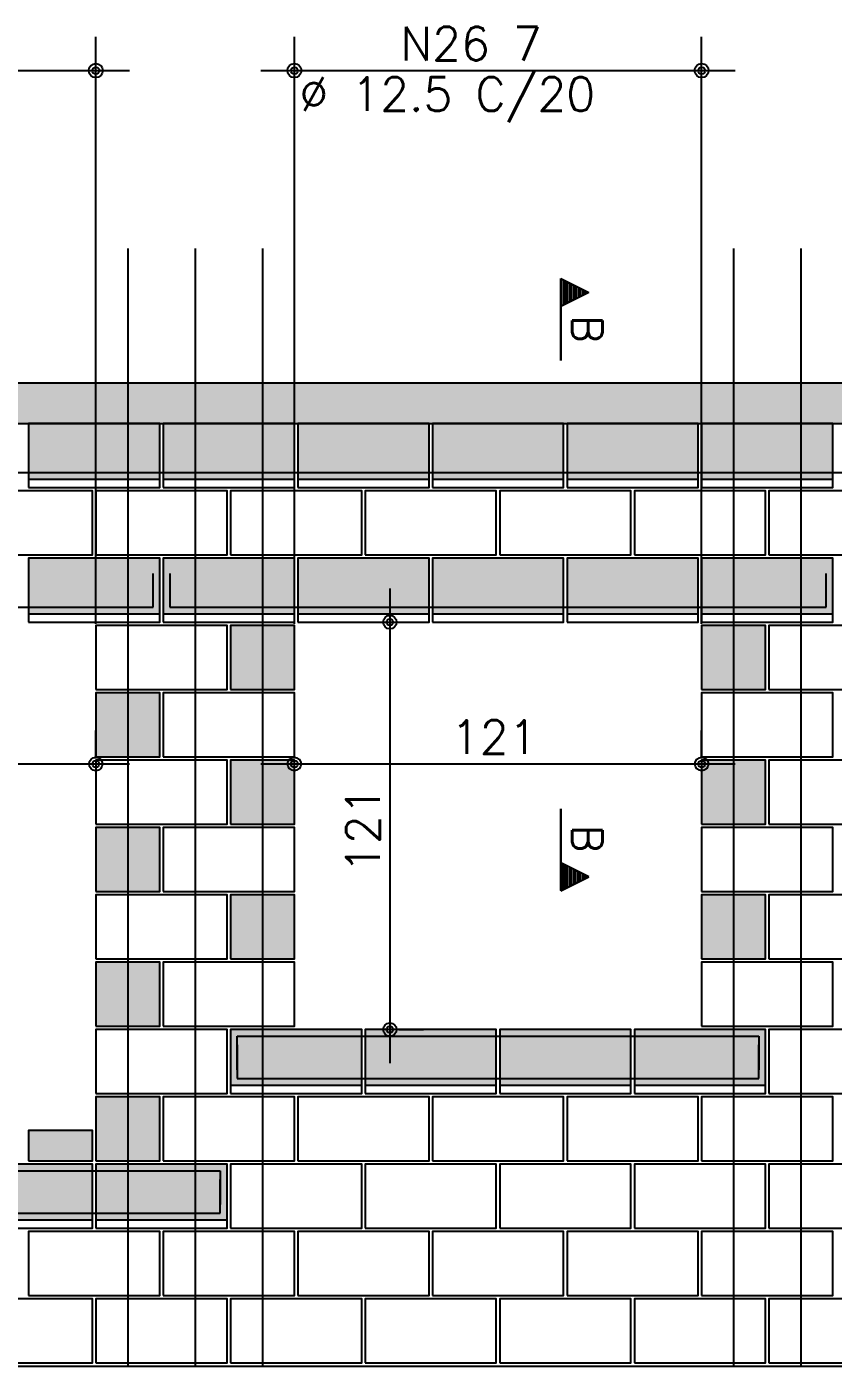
# Model space of a CAD drawing. Extents: x -2 to 121, y -2 to 61.
# Drawn here: x 29.86 to 34.65, y 26.98 to 34.93 of the extents above; entities that cross this region are included whole.
import ezdxf

# ---------------------------------------------------------------- set-up
doc = ezdxf.new("R2010")
doc.units = 0
doc.header["$MEASUREMENT"] = 0
for name, color, linetype in [('PENA_01', 1, 'CONTINUOUS'), ('PENA_02', 2, 'CONTINUOUS'), ('PENA_03', 3, 'CONTINUOUS'), ('PENA_05', 5, 'CONTINUOUS'), ('PENA_09', 254, 'CONTINUOUS'), ('PENA_11', 252, 'CONTINUOUS'), ('PENA_23', 50, 'CONTINUOUS')]:
    doc.layers.add(name, color=color, linetype=linetype)
doc.styles.get("Standard").update_dxf_attribs({"font": 'ROMANS.SHX'})

msp = doc.modelspace()

# ---------------------------------------------------------------- linework, layer by layer
at = {"layer": 'PENA_01', "linetype": 'Continuous'}
for p, q in [((30.271821, 31.387547), (30.271821, 34.874768)), ((31.451821, 31.387547), (31.451821, 34.874768)), ((33.871821, 31.387547), (33.871821, 34.874768)), ((27.251821, 34.674768), (30.471821, 34.674768)), ((31.251821, 34.674768), (34.071821, 34.674768)), ((29.871821, 32.247547), (30.651821, 32.247547)), ((30.671821, 32.247547), (31.451821, 32.247547)), ((31.471821, 32.247547), (32.251821, 32.247547)), ((32.271821, 32.247547), (33.051821, 32.247547)), ((33.071821, 32.247547), (33.851821, 32.247547)), ((33.871821, 32.247547), (34.651821, 32.247547)), ((32.019318, 31.597547), (32.019318, 28.777547)), ((29.871821, 31.447547), (30.651821, 31.447547)), ((30.671821, 31.447547), (31.451821, 31.447547)), ((31.471821, 31.447547), (32.251821, 31.447547)), ((32.271821, 31.447547), (33.051821, 31.447547)), ((33.071821, 31.447547), (33.851821, 31.447547)), ((33.871821, 31.447547), (34.651821, 31.447547)), ((32.061821, 31.397547), (32.219318, 31.397547)), ((30.271821, 30.587547), (30.271821, 30.755157)), ((31.451821, 30.587547), (31.451821, 30.755157)), ((33.871821, 30.587547), (33.871821, 30.755157)), ((27.251821, 30.555157), (30.471821, 30.555157)), ((31.251821, 30.555157), (34.071821, 30.555157)), ((32.071821, 28.977547), (32.219318, 28.977547)), ((31.071821, 28.647547), (31.851821, 28.647547)), ((31.871821, 28.647547), (32.651821, 28.647547)), ((32.671821, 28.647547), (33.451821, 28.647547)), ((33.471821, 28.647547), (34.251821, 28.647547)), ((29.471821, 27.847547), (30.251821, 27.847547)), ((30.271821, 27.847547), (31.051821, 27.847547))]:
    msp.add_line(p, q, dxfattribs=at)
at = {"layer": 'PENA_02', "linetype": 'Continuous'}
msp.add_line((6.771821, 26.977547), (62.951821, 26.977547), dxfattribs=at)
for points in [[(6.771821, 32.817547), (6.771821, 32.577547), (47.251821, 32.577547), (47.251821, 31.397547), (54.051821, 31.397547), (54.051821, 32.577547), (55.671821, 32.577547), (55.671821, 31.397547), (62.271821, 31.397547), (62.271821, 32.577547), (62.951821, 32.577547), (62.951821, 32.817547), (6.771821, 32.817547)], [(29.871821, 32.197547), (30.651821, 32.197547), (30.651821, 32.577547), (29.871821, 32.577547), (29.871821, 32.197547)], [(30.671821, 32.197547), (31.451821, 32.197547), (31.451821, 32.577547), (30.671821, 32.577547), (30.671821, 32.197547)], [(31.471821, 32.197547), (32.251821, 32.197547), (32.251821, 32.577547), (31.471821, 32.577547), (31.471821, 32.197547)], [(32.271821, 32.197547), (33.051821, 32.197547), (33.051821, 32.577547), (32.271821, 32.577547), (32.271821, 32.197547)], [(33.071821, 32.197547), (33.851821, 32.197547), (33.851821, 32.577547), (33.071821, 32.577547), (33.071821, 32.197547)], [(33.871821, 32.197547), (34.651821, 32.197547), (34.651821, 32.577547), (33.871821, 32.577547), (33.871821, 32.197547)], [(29.471821, 31.797547), (30.251821, 31.797547), (30.251821, 32.177547), (29.471821, 32.177547), (29.471821, 31.797547)], [(30.271821, 31.797547), (31.051821, 31.797547), (31.051821, 32.177547), (30.271821, 32.177547), (30.271821, 31.797547)], [(31.071821, 31.797547), (31.851821, 31.797547), (31.851821, 32.177547), (31.071821, 32.177547), (31.071821, 31.797547)], [(31.871821, 31.797547), (32.651821, 31.797547), (32.651821, 32.177547), (31.871821, 32.177547), (31.871821, 31.797547)], [(32.671821, 31.797547), (33.451821, 31.797547), (33.451821, 32.177547), (32.671821, 32.177547), (32.671821, 31.797547)], [(33.471821, 31.797547), (34.251821, 31.797547), (34.251821, 32.177547), (33.471821, 32.177547), (33.471821, 31.797547)], [(34.271821, 31.797547), (35.051821, 31.797547), (35.051821, 32.177547), (34.271821, 32.177547), (34.271821, 31.797547)], [(29.871821, 31.397547), (30.651821, 31.397547), (30.651821, 31.777547), (29.871821, 31.777547), (29.871821, 31.397547)], [(30.671821, 31.397547), (31.451821, 31.397547), (31.451821, 31.777547), (30.671821, 31.777547), (30.671821, 31.397547)], [(31.471821, 31.397547), (32.251821, 31.397547), (32.251821, 31.777547), (31.471821, 31.777547), (31.471821, 31.397547)], [(32.271821, 31.397547), (33.051821, 31.397547), (33.051821, 31.777547), (32.271821, 31.777547), (32.271821, 31.397547)], [(33.071821, 31.397547), (33.851821, 31.397547), (33.851821, 31.777547), (33.071821, 31.777547), (33.071821, 31.397547)], [(33.871821, 31.397547), (34.651821, 31.397547), (34.651821, 31.777547), (33.871821, 31.777547), (33.871821, 31.397547)], [(30.271821, 30.997547), (31.051821, 30.997547), (31.051821, 31.377547), (30.271821, 31.377547), (30.271821, 30.997547)], [(31.071821, 30.997547), (31.451821, 30.997547), (31.451821, 31.377547), (31.071821, 31.377547), (31.071821, 30.997547)], [(33.871821, 30.997547), (34.251821, 30.997547), (34.251821, 31.377547), (33.871821, 31.377547), (33.871821, 30.997547)], [(34.271821, 30.997547), (35.051821, 30.997547), (35.051821, 31.377547), (34.271821, 31.377547), (34.271821, 30.997547)], [(30.271821, 30.597547), (30.651821, 30.597547), (30.651821, 30.977547), (30.271821, 30.977547), (30.271821, 30.597547)], [(30.671821, 30.597547), (31.451821, 30.597547), (31.451821, 30.977547), (30.671821, 30.977547), (30.671821, 30.597547)], [(33.871821, 30.597547), (34.651821, 30.597547), (34.651821, 30.977547), (33.871821, 30.977547), (33.871821, 30.597547)], [(30.271821, 30.197547), (31.051821, 30.197547), (31.051821, 30.577547), (30.271821, 30.577547), (30.271821, 30.197547)], [(31.071821, 30.197547), (31.451821, 30.197547), (31.451821, 30.577547), (31.071821, 30.577547), (31.071821, 30.197547)], [(33.871821, 30.197547), (34.251821, 30.197547), (34.251821, 30.577547), (33.871821, 30.577547), (33.871821, 30.197547)], [(34.271821, 30.197547), (35.051821, 30.197547), (35.051821, 30.577547), (34.271821, 30.577547), (34.271821, 30.197547)], [(30.271821, 29.797547), (30.651821, 29.797547), (30.651821, 30.177547), (30.271821, 30.177547), (30.271821, 29.797547)], [(30.671821, 29.797547), (31.451821, 29.797547), (31.451821, 30.177547), (30.671821, 30.177547), (30.671821, 29.797547)], [(33.871821, 29.797547), (34.651821, 29.797547), (34.651821, 30.177547), (33.871821, 30.177547), (33.871821, 29.797547)], [(30.271821, 29.397547), (31.051821, 29.397547), (31.051821, 29.777547), (30.271821, 29.777547), (30.271821, 29.397547)], [(31.071821, 29.397547), (31.451821, 29.397547), (31.451821, 29.777547), (31.071821, 29.777547), (31.071821, 29.397547)], [(33.871821, 29.397547), (34.251821, 29.397547), (34.251821, 29.777547), (33.871821, 29.777547), (33.871821, 29.397547)], [(34.271821, 29.397547), (35.051821, 29.397547), (35.051821, 29.777547), (34.271821, 29.777547), (34.271821, 29.397547)], [(30.271821, 28.997547), (30.651821, 28.997547), (30.651821, 29.377547), (30.271821, 29.377547), (30.271821, 28.997547)], [(30.671821, 28.997547), (31.451821, 28.997547), (31.451821, 29.377547), (30.671821, 29.377547), (30.671821, 28.997547)], [(33.871821, 28.997547), (34.651821, 28.997547), (34.651821, 29.377547), (33.871821, 29.377547), (33.871821, 28.997547)], [(30.271821, 28.597547), (31.051821, 28.597547), (31.051821, 28.977547), (30.271821, 28.977547), (30.271821, 28.597547)], [(31.071821, 28.597547), (31.851821, 28.597547), (31.851821, 28.977547), (31.071821, 28.977547), (31.071821, 28.597547)], [(31.871821, 28.597547), (32.651821, 28.597547), (32.651821, 28.977547), (31.871821, 28.977547), (31.871821, 28.597547)], [(32.671821, 28.597547), (33.451821, 28.597547), (33.451821, 28.977547), (32.671821, 28.977547), (32.671821, 28.597547)], [(33.471821, 28.597547), (34.251821, 28.597547), (34.251821, 28.977547), (33.471821, 28.977547), (33.471821, 28.597547)], [(34.271821, 28.597547), (35.051821, 28.597547), (35.051821, 28.977547), (34.271821, 28.977547), (34.271821, 28.597547)], [(30.271821, 28.197547), (30.651821, 28.197547), (30.651821, 28.577547), (30.271821, 28.577547), (30.271821, 28.197547)], [(30.671821, 28.197547), (31.451821, 28.197547), (31.451821, 28.577547), (30.671821, 28.577547), (30.671821, 28.197547)], [(31.471821, 28.197547), (32.251821, 28.197547), (32.251821, 28.577547), (31.471821, 28.577547), (31.471821, 28.197547)], [(32.271821, 28.197547), (33.051821, 28.197547), (33.051821, 28.577547), (32.271821, 28.577547), (32.271821, 28.197547)], [(33.071821, 28.197547), (33.851821, 28.197547), (33.851821, 28.577547), (33.071821, 28.577547), (33.071821, 28.197547)], [(33.871821, 28.197547), (34.651821, 28.197547), (34.651821, 28.577547), (33.871821, 28.577547), (33.871821, 28.197547)], [(29.871821, 28.197547), (30.251821, 28.197547), (30.251821, 28.377547), (29.871821, 28.377547), (29.871821, 28.197547)], [(29.471821, 27.797547), (30.251821, 27.797547), (30.251821, 28.177547), (29.471821, 28.177547), (29.471821, 27.797547)], [(30.271821, 27.797547), (31.051821, 27.797547), (31.051821, 28.177547), (30.271821, 28.177547), (30.271821, 27.797547)], [(31.071821, 27.797547), (31.851821, 27.797547), (31.851821, 28.177547), (31.071821, 28.177547), (31.071821, 27.797547)], [(31.871821, 27.797547), (32.651821, 27.797547), (32.651821, 28.177547), (31.871821, 28.177547), (31.871821, 27.797547)], [(32.671821, 27.797547), (33.451821, 27.797547), (33.451821, 28.177547), (32.671821, 28.177547), (32.671821, 27.797547)], [(33.471821, 27.797547), (34.251821, 27.797547), (34.251821, 28.177547), (33.471821, 28.177547), (33.471821, 27.797547)], [(34.271821, 27.797547), (35.051821, 27.797547), (35.051821, 28.177547), (34.271821, 28.177547), (34.271821, 27.797547)], [(29.871821, 27.397547), (30.651821, 27.397547), (30.651821, 27.777547), (29.871821, 27.777547), (29.871821, 27.397547)], [(30.671821, 27.397547), (31.451821, 27.397547), (31.451821, 27.777547), (30.671821, 27.777547), (30.671821, 27.397547)], [(31.471821, 27.397547), (32.251821, 27.397547), (32.251821, 27.777547), (31.471821, 27.777547), (31.471821, 27.397547)], [(32.271821, 27.397547), (33.051821, 27.397547), (33.051821, 27.777547), (32.271821, 27.777547), (32.271821, 27.397547)], [(33.071821, 27.397547), (33.851821, 27.397547), (33.851821, 27.777547), (33.071821, 27.777547), (33.071821, 27.397547)], [(33.871821, 27.397547), (34.651821, 27.397547), (34.651821, 27.777547), (33.871821, 27.777547), (33.871821, 27.397547)], [(29.471821, 26.997547), (30.251821, 26.997547), (30.251821, 27.377547), (29.471821, 27.377547), (29.471821, 26.997547)], [(30.271821, 26.997547), (31.051821, 26.997547), (31.051821, 27.377547), (30.271821, 27.377547), (30.271821, 26.997547)], [(31.071821, 26.997547), (31.851821, 26.997547), (31.851821, 27.377547), (31.071821, 27.377547), (31.071821, 26.997547)], [(31.871821, 26.997547), (32.651821, 26.997547), (32.651821, 27.377547), (31.871821, 27.377547), (31.871821, 26.997547)], [(32.671821, 26.997547), (33.451821, 26.997547), (33.451821, 27.377547), (32.671821, 27.377547), (32.671821, 26.997547)], [(33.471821, 26.997547), (34.251821, 26.997547), (34.251821, 27.377547), (33.471821, 27.377547), (33.471821, 26.997547)], [(34.271821, 26.997547), (35.051821, 26.997547), (35.051821, 27.377547), (34.271821, 27.377547), (34.271821, 26.997547)]]:
    msp.add_lwpolyline(points, dxfattribs=at)
for centre, radius in [((30.271821, 34.674768), 0.041625), ((30.271821, 34.674768), 0.02075), ((31.451821, 34.674768), 0.041625), ((31.451821, 34.674768), 0.02075), ((33.871821, 34.674768), 0.041625), ((33.871821, 34.674768), 0.02075), ((32.019318, 31.397547), 0.04), ((32.019318, 31.397547), 0.02), ((30.271821, 30.555157), 0.04), ((30.271821, 30.555157), 0.02), ((31.451821, 30.555157), 0.04), ((31.451821, 30.555157), 0.02), ((33.871821, 30.555157), 0.04), ((33.871821, 30.555157), 0.02), ((32.019318, 28.977547), 0.04), ((32.019318, 28.977547), 0.02)]:
    msp.add_circle(centre, radius, dxfattribs=at)
at = {"layer": 'PENA_03', "linetype": 'Continuous'}
for p, q in [((33.035339, 32.952654), (33.035339, 33.439036)), ((33.035339, 33.439036), (33.201272, 33.35607)), ((33.036034, 33.437908), (33.199711, 33.35607)), ((33.036035, 33.437908), (33.036035, 33.274231)), ((33.048103, 33.432654), (33.048103, 33.279485)), ((33.060867, 33.426272), (33.060867, 33.285867)), ((33.201272, 33.35607), (33.036034, 33.273451)), ((33.199711, 33.35607), (33.036035, 33.274231)), ((33.073631, 33.41989), (33.073631, 33.292249)), ((33.086395, 33.413508), (33.086395, 33.298631)), ((33.099159, 33.407126), (33.099159, 33.305013)), ((33.111923, 33.400744), (33.111923, 33.311395)), ((33.124687, 33.394362), (33.124687, 33.317777)), ((33.137451, 33.38798), (33.137451, 33.324159)), ((33.150215, 33.381598), (33.150215, 33.330541)), ((33.162979, 33.375216), (33.162979, 33.336923)), ((33.175744, 33.368834), (33.175744, 33.343305)), ((33.188508, 33.362452), (33.188508, 33.349688)), ((33.036035, 33.273451), (33.036035, 32.952654)), ((31.861821, 31.397547), (31.861821, 31.397547)), ((30.271821, 31.187547), (30.271821, 31.187547)), ((31.451821, 31.187547), (31.451821, 31.187547)), ((33.871821, 31.187547), (33.871821, 31.187547)), ((30.271821, 30.387547), (30.271821, 30.387547)), ((31.451821, 30.387547), (31.451821, 30.387547)), ((33.871821, 30.387547), (33.871821, 30.387547)), ((33.035339, 30.28898), (33.035339, 29.802598)), ((33.036035, 29.968183), (33.036035, 30.28898)), ((33.201272, 29.885564), (33.036034, 29.968183)), ((33.036035, 29.803726), (33.036035, 29.967403)), ((33.199711, 29.885564), (33.036035, 29.967403)), ((33.048103, 29.80898), (33.048103, 29.962149)), ((33.060867, 29.815362), (33.060867, 29.955767)), ((33.073631, 29.821744), (33.073631, 29.949385)), ((33.086395, 29.828126), (33.086395, 29.943003)), ((33.099159, 29.834508), (33.099159, 29.936621)), ((33.111923, 29.84089), (33.111923, 29.930239)), ((33.124687, 29.847272), (33.124687, 29.923857)), ((33.035339, 29.802598), (33.201272, 29.885564)), ((33.036034, 29.803726), (33.199711, 29.885564)), ((33.137451, 29.853654), (33.137451, 29.917475)), ((33.150215, 29.860036), (33.150215, 29.911093)), ((33.162979, 29.866418), (33.162979, 29.904711)), ((33.175744, 29.8728), (33.175744, 29.898329)), ((33.188508, 29.879182), (33.188508, 29.891946)), ((31.871821, 28.977547), (31.871821, 28.977547))]:
    msp.add_line(p, q, dxfattribs=at)
at = {"layer": 'PENA_05', "linetype": 'Continuous'}
for p, q in [((26.861821, 32.287547), (47.651821, 32.287547)), ((30.611821, 31.487547), (30.611821, 31.687547)), ((30.711821, 31.687547), (30.711821, 31.487547)), ((34.611821, 31.487547), (34.611821, 31.687547)), ((26.811821, 31.487547), (30.611821, 31.487547)), ((30.711821, 31.487547), (34.611821, 31.487547)), ((31.111821, 28.737547), (31.111821, 28.937547)), ((31.111821, 28.937547), (34.211821, 28.937547)), ((31.111821, 28.887547), (31.111821, 28.687547)), ((34.211821, 28.937547), (34.211821, 28.737547)), ((34.211821, 28.687547), (34.211821, 28.887547)), ((31.111821, 28.687547), (34.211821, 28.687547)), ((27.211821, 28.137547), (31.011821, 28.137547)), ((31.011821, 28.137547), (31.011821, 27.937547)), ((31.011821, 27.887547), (31.011821, 28.087547)), ((27.211821, 27.887547), (31.011821, 27.887547))]:
    msp.add_line(p, q, dxfattribs=at)
for points in [[(30.461821, 33.617547), (30.461821, 26.977547)], [(30.861821, 33.617547), (30.861821, 26.977547)], [(31.261821, 33.617547), (31.261821, 26.977547)], [(34.061821, 33.617547), (34.061821, 26.977547)], [(34.461821, 33.617547), (34.461821, 26.977547)]]:
    msp.add_lwpolyline(points, dxfattribs=at)
at = {"layer": 'PENA_09', "linetype": 'Continuous'}
for points in [[(29.871821, 32.247547), (30.651821, 32.247547), (30.651821, 32.577547), (29.871821, 32.577547), (29.871821, 32.247547)], [(30.671821, 32.247547), (31.451821, 32.247547), (31.451821, 32.577547), (30.671821, 32.577547), (30.671821, 32.247547)], [(31.471821, 32.247547), (32.251821, 32.247547), (32.251821, 32.577547), (31.471821, 32.577547), (31.471821, 32.247547)], [(32.271821, 32.247547), (33.051821, 32.247547), (33.051821, 32.577547), (32.271821, 32.577547), (32.271821, 32.247547)], [(33.071821, 32.247547), (33.851821, 32.247547), (33.851821, 32.577547), (33.071821, 32.577547), (33.071821, 32.247547)], [(33.871821, 32.247547), (34.651821, 32.247547), (34.651821, 32.577547), (33.871821, 32.577547), (33.871821, 32.247547)], [(29.871821, 31.447547), (30.651821, 31.447547), (30.651821, 31.777547), (29.871821, 31.777547), (29.871821, 31.447547)], [(30.671821, 31.447547), (31.451821, 31.447547), (31.451821, 31.777547), (30.671821, 31.777547), (30.671821, 31.447547)], [(31.471821, 31.447547), (32.251821, 31.447547), (32.251821, 31.777547), (31.471821, 31.777547), (31.471821, 31.447547)], [(32.271821, 31.447547), (33.051821, 31.447547), (33.051821, 31.777547), (32.271821, 31.777547), (32.271821, 31.447547)], [(33.071821, 31.447547), (33.851821, 31.447547), (33.851821, 31.777547), (33.071821, 31.777547), (33.071821, 31.447547)], [(33.871821, 31.447547), (34.651821, 31.447547), (34.651821, 31.777547), (33.871821, 31.777547), (33.871821, 31.447547)], [(31.071821, 28.647547), (31.851821, 28.647547), (31.851821, 28.977547), (31.071821, 28.977547), (31.071821, 28.647547)], [(31.871821, 28.647547), (32.651821, 28.647547), (32.651821, 28.977547), (31.871821, 28.977547), (31.871821, 28.647547)], [(32.671821, 28.647547), (33.451821, 28.647547), (33.451821, 28.977547), (32.671821, 28.977547), (32.671821, 28.647547)], [(33.471821, 28.647547), (34.251821, 28.647547), (34.251821, 28.977547), (33.471821, 28.977547), (33.471821, 28.647547)], [(29.471821, 27.847547), (30.251821, 27.847547), (30.251821, 28.177547), (29.471821, 28.177547), (29.471821, 27.847547)], [(30.271821, 27.847547), (31.051821, 27.847547), (31.051821, 28.177547), (30.271821, 28.177547), (30.271821, 27.847547)]]:
    msp.add_lwpolyline(points, dxfattribs=at)
for points in [[(29.871821, 32.247547), (30.651821, 32.247547), (30.651821, 32.577547)], [(29.871821, 32.247547), (30.651821, 32.577547), (29.871821, 32.577547)], [(29.871821, 32.247547), (29.871821, 32.577547), (29.871821, 32.247547)], [(30.671821, 32.247547), (31.451821, 32.247547), (31.451821, 32.577547)], [(30.671821, 32.247547), (31.451821, 32.577547), (30.671821, 32.577547)], [(30.671821, 32.247547), (30.671821, 32.577547), (30.671821, 32.247547)], [(31.471821, 32.247547), (32.251821, 32.247547), (32.251821, 32.577547)], [(31.471821, 32.247547), (32.251821, 32.577547), (31.471821, 32.577547)], [(31.471821, 32.247547), (31.471821, 32.577547), (31.471821, 32.247547)], [(32.271821, 32.247547), (33.051821, 32.247547), (33.051821, 32.577547)], [(32.271821, 32.247547), (33.051821, 32.577547), (32.271821, 32.577547)], [(32.271821, 32.247547), (32.271821, 32.577547), (32.271821, 32.247547)], [(33.071821, 32.247547), (33.851821, 32.247547), (33.851821, 32.577547)], [(33.071821, 32.247547), (33.851821, 32.577547), (33.071821, 32.577547)], [(33.071821, 32.247547), (33.071821, 32.577547), (33.071821, 32.247547)], [(33.871821, 32.247547), (34.651821, 32.247547), (34.651821, 32.577547)], [(33.871821, 32.247547), (34.651821, 32.577547), (33.871821, 32.577547)], [(33.871821, 32.247547), (33.871821, 32.577547), (33.871821, 32.247547)], [(29.871821, 31.447547), (30.651821, 31.447547), (30.651821, 31.777547)], [(29.871821, 31.447547), (30.651821, 31.777547), (29.871821, 31.777547)], [(29.871821, 31.447547), (29.871821, 31.777547), (29.871821, 31.447547)], [(30.671821, 31.447547), (31.451821, 31.447547), (31.451821, 31.777547)], [(30.671821, 31.447547), (31.451821, 31.777547), (30.671821, 31.777547)], [(30.671821, 31.447547), (30.671821, 31.777547), (30.671821, 31.447547)], [(31.471821, 31.447547), (32.251821, 31.447547), (32.251821, 31.777547)], [(31.471821, 31.447547), (32.251821, 31.777547), (31.471821, 31.777547)], [(31.471821, 31.447547), (31.471821, 31.777547), (31.471821, 31.447547)], [(32.271821, 31.447547), (33.051821, 31.447547), (33.051821, 31.777547)], [(32.271821, 31.447547), (33.051821, 31.777547), (32.271821, 31.777547)], [(32.271821, 31.447547), (32.271821, 31.777547), (32.271821, 31.447547)], [(33.071821, 31.447547), (33.851821, 31.447547), (33.851821, 31.777547)], [(33.071821, 31.447547), (33.851821, 31.777547), (33.071821, 31.777547)], [(33.071821, 31.447547), (33.071821, 31.777547), (33.071821, 31.447547)], [(33.871821, 31.447547), (34.651821, 31.447547), (34.651821, 31.777547)], [(33.871821, 31.447547), (34.651821, 31.777547), (33.871821, 31.777547)], [(33.871821, 31.447547), (33.871821, 31.777547), (33.871821, 31.447547)], [(31.071821, 28.647547), (31.851821, 28.647547), (31.851821, 28.977547)], [(31.071821, 28.647547), (31.851821, 28.977547), (31.071821, 28.977547)], [(31.071821, 28.647547), (31.071821, 28.977547), (31.071821, 28.647547)], [(31.871821, 28.647547), (32.651821, 28.647547), (32.651821, 28.977547)], [(31.871821, 28.647547), (32.651821, 28.977547), (31.871821, 28.977547)], [(31.871821, 28.647547), (31.871821, 28.977547), (31.871821, 28.647547)], [(32.671821, 28.647547), (33.451821, 28.647547), (33.451821, 28.977547)], [(32.671821, 28.647547), (33.451821, 28.977547), (32.671821, 28.977547)], [(32.671821, 28.647547), (32.671821, 28.977547), (32.671821, 28.647547)], [(33.471821, 28.647547), (34.251821, 28.647547), (34.251821, 28.977547)], [(33.471821, 28.647547), (34.251821, 28.977547), (33.471821, 28.977547)], [(33.471821, 28.647547), (33.471821, 28.977547), (33.471821, 28.647547)], [(29.471821, 27.847547), (30.251821, 27.847547), (30.251821, 28.177547)], [(29.471821, 27.847547), (30.251821, 28.177547), (29.471821, 28.177547)], [(30.271821, 27.847547), (31.051821, 27.847547), (31.051821, 28.177547)], [(30.271821, 27.847547), (31.051821, 28.177547), (30.271821, 28.177547)], [(30.271821, 27.847547), (30.271821, 28.177547), (30.271821, 27.847547)]]:
    msp.add_solid(points, dxfattribs=at)
at = {"layer": 'PENA_11', "linetype": 'Continuous'}
for points in [[(62.951821, 32.817547), (6.771821, 32.817547), (6.771821, 32.577547)], [(62.951821, 32.817547), (6.771821, 32.577547), (47.251821, 32.577547)]]:
    msp.add_solid(points, dxfattribs=at)
at = {"layer": 'PENA_23', "linetype": 'Continuous'}
for points in [[(31.071821, 30.997547), (31.451821, 30.997547), (31.451821, 31.377547), (31.071821, 31.377547), (31.071821, 30.997547)], [(33.871821, 30.997547), (34.251821, 30.997547), (34.251821, 31.377547), (33.871821, 31.377547), (33.871821, 30.997547)], [(30.271821, 30.597547), (30.651821, 30.597547), (30.651821, 30.977547), (30.271821, 30.977547), (30.271821, 30.597547)], [(31.071821, 30.197547), (31.451821, 30.197547), (31.451821, 30.577547), (31.071821, 30.577547), (31.071821, 30.197547)], [(33.871821, 30.197547), (34.251821, 30.197547), (34.251821, 30.577547), (33.871821, 30.577547), (33.871821, 30.197547)], [(30.271821, 29.797547), (30.651821, 29.797547), (30.651821, 30.177547), (30.271821, 30.177547), (30.271821, 29.797547)], [(31.071821, 29.397547), (31.451821, 29.397547), (31.451821, 29.777547), (31.071821, 29.777547), (31.071821, 29.397547)], [(33.871821, 29.397547), (34.251821, 29.397547), (34.251821, 29.777547), (33.871821, 29.777547), (33.871821, 29.397547)], [(30.271821, 28.997547), (30.651821, 28.997547), (30.651821, 29.377547), (30.271821, 29.377547), (30.271821, 28.997547)], [(30.271821, 28.197547), (30.651821, 28.197547), (30.651821, 28.577547), (30.271821, 28.577547), (30.271821, 28.197547)], [(29.871821, 28.197547), (30.251821, 28.197547), (30.251821, 28.377547), (29.871821, 28.377547), (29.871821, 28.197547)]]:
    msp.add_lwpolyline(points, dxfattribs=at)
for points in [[(31.071821, 30.997547), (31.451821, 30.997547), (31.451821, 31.377547)], [(31.071821, 30.997547), (31.451821, 31.377547), (31.071821, 31.377547)], [(31.071821, 30.997547), (31.071821, 31.377547), (31.071821, 30.997547)], [(33.871821, 30.997547), (34.251821, 30.997547), (34.251821, 31.377547)], [(33.871821, 30.997547), (34.251821, 31.377547), (33.871821, 31.377547)], [(33.871821, 30.997547), (33.871821, 31.377547), (33.871821, 30.997547)], [(30.271821, 30.597547), (30.651821, 30.597547), (30.651821, 30.977547)], [(30.271821, 30.597547), (30.651821, 30.977547), (30.271821, 30.977547)], [(30.271821, 30.597547), (30.271821, 30.977547), (30.271821, 30.597547)], [(31.071821, 30.197547), (31.451821, 30.197547), (31.451821, 30.577547)], [(31.071821, 30.197547), (31.451821, 30.577547), (31.071821, 30.577547)], [(31.071821, 30.197547), (31.071821, 30.577547), (31.071821, 30.197547)], [(33.871821, 30.197547), (34.251821, 30.197547), (34.251821, 30.577547)], [(33.871821, 30.197547), (34.251821, 30.577547), (33.871821, 30.577547)], [(33.871821, 30.197547), (33.871821, 30.577547), (33.871821, 30.197547)], [(30.271821, 29.797547), (30.651821, 29.797547), (30.651821, 30.177547)], [(30.271821, 29.797547), (30.651821, 30.177547), (30.271821, 30.177547)], [(30.271821, 29.797547), (30.271821, 30.177547), (30.271821, 29.797547)], [(31.071821, 29.397547), (31.451821, 29.397547), (31.451821, 29.777547)], [(31.071821, 29.397547), (31.451821, 29.777547), (31.071821, 29.777547)], [(31.071821, 29.397547), (31.071821, 29.777547), (31.071821, 29.397547)], [(33.871821, 29.397547), (34.251821, 29.397547), (34.251821, 29.777547)], [(33.871821, 29.397547), (34.251821, 29.777547), (33.871821, 29.777547)], [(33.871821, 29.397547), (33.871821, 29.777547), (33.871821, 29.397547)], [(30.271821, 28.997547), (30.651821, 28.997547), (30.651821, 29.377547)], [(30.271821, 28.997547), (30.651821, 29.377547), (30.271821, 29.377547)], [(30.271821, 28.997547), (30.271821, 29.377547), (30.271821, 28.997547)], [(30.271821, 28.197547), (30.651821, 28.197547), (30.651821, 28.577547)], [(30.271821, 28.197547), (30.651821, 28.577547), (30.271821, 28.577547)], [(30.271821, 28.197547), (30.271821, 28.577547), (30.271821, 28.197547)], [(29.871821, 28.197547), (30.251821, 28.197547), (30.251821, 28.377547)], [(29.871821, 28.197547), (30.251821, 28.377547), (29.871821, 28.377547)], [(29.871821, 28.197547), (29.871821, 28.377547), (29.871821, 28.197547)]]:
    msp.add_solid(points, dxfattribs=at)

# ---------------------------------------------------------------- texts
at = {"layer": 'PENA_03', "linetype": 'Continuous'}
for s, p in [('N26 7', (32.081821, 34.734768)), ('%%c 12.5 C/20', (31.481821, 34.434768)), ('121', (32.381821, 30.615157))]:
    msp.add_text(s, height=0.2, dxfattribs=at).set_placement(p)
for s, height, rotation, p in [('B', 0.18, 270, (33.102368, 33.220637)), ('121', 0.2, 90, (31.959318, 29.907547)), ('B', 0.18, 270, (33.102368, 30.192426))]:
    msp.add_text(s, height=height, rotation=rotation, dxfattribs=at).set_placement(p)

doc.saveas('drawing.dxf')
